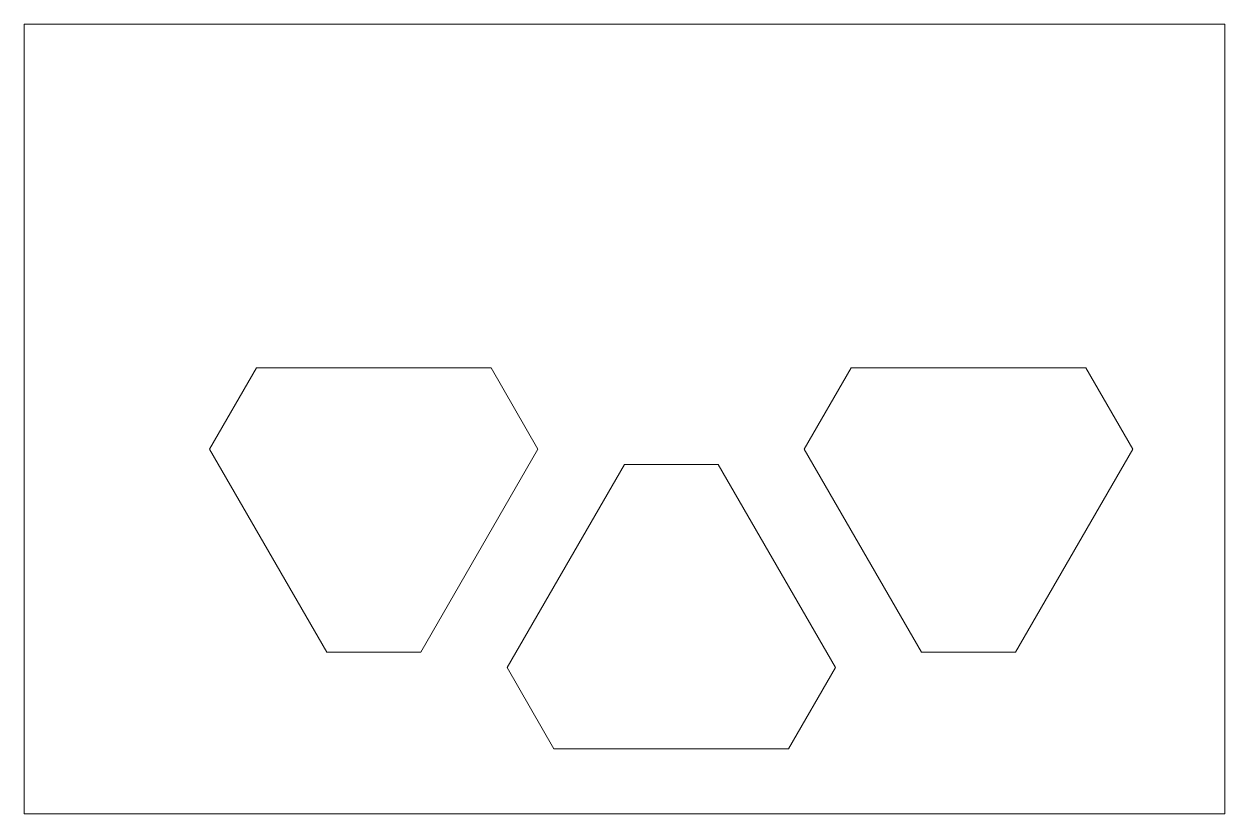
# Model space of a CAD drawing. Header units: inches. Extents: x -2.7 to 1.1, y 3 to 5.5.
import ezdxf

# ---------------------------------------------------------------- set-up
doc = ezdxf.new("R2010")
doc.units = ezdxf.units.IN
doc.header["$MEASUREMENT"] = 0
doc.layers.add('#Layer 1', color=7, linetype='Continuous')
doc.layers.add('Layer 1', color=7, linetype='Continuous')

msp = doc.modelspace()

# ---------------------------------------------------------------- linework, layer by layer
at = {"layer": '#Layer 1', "color": 1, "lineweight": 9}
for points in [[(-2.1131, 4.1547), (-2.1131, 4.1547), (-1.7419, 3.5118), (-1.7419, 3.5118), (-1.7419, 3.5118), (-1.7419, 3.5118), (-1.4449, 3.5118), (-1.4449, 3.5118), (-1.4449, 3.5118), (-1.4449, 3.5118), (-1.0737, 4.1547), (-1.0737, 4.1547), (-1.0737, 4.1547), (-1.0737, 4.1547), (-1.2222, 4.4119), (-1.2222, 4.4119), (-1.2222, 4.4119), (-1.2222, 4.4119), (-1.9646, 4.412), (-1.9646, 4.412), (-1.9646, 4.412), (-1.9646, 4.412), (-2.1131, 4.1547), (-2.1131, 4.1547)], [(-0.2312, 4.1547), (-0.2312, 4.1547), (0.1401, 3.5118), (0.1401, 3.5118), (0.1401, 3.5118), (0.1401, 3.5118), (0.4371, 3.5118), (0.4371, 3.5118), (0.4371, 3.5118), (0.4371, 3.5118), (0.8083, 4.1547), (0.8083, 4.1547), (0.8083, 4.1547), (0.8083, 4.1547), (0.6598, 4.4119), (0.6598, 4.4119), (0.6598, 4.4119), (0.6598, 4.4119), (-0.0827, 4.412), (-0.0827, 4.412), (-0.0827, 4.412), (-0.0827, 4.412), (-0.2312, 4.1547), (-0.2312, 4.1547)], [(-0.1321, 3.4632), (-0.1321, 3.4632), (-0.5034, 4.1061), (-0.5034, 4.1061), (-0.5034, 4.1061), (-0.5034, 4.1061), (-0.8004, 4.1061), (-0.8004, 4.1061), (-0.8004, 4.1061), (-0.8004, 4.1061), (-1.1716, 3.4632), (-1.1716, 3.4632), (-1.1716, 3.4632), (-1.1716, 3.4632), (-1.0231, 3.206), (-1.0231, 3.206), (-1.0231, 3.206), (-1.0231, 3.206), (-0.2806, 3.206), (-0.2806, 3.206), (-0.2806, 3.206), (-0.2806, 3.206), (-0.1321, 3.4632), (-0.1321, 3.4632)]]:
    msp.add_open_spline(points, degree=3, knots=[0, 0, 0, 0, 0.142857, 0.142857, 0.142857, 0.142857, 0.285714, 0.285714, 0.285714, 0.285714, 0.428571, 0.428571, 0.428571, 0.428571, 0.571429, 0.571429, 0.571429, 0.571429, 0.714286, 0.714286, 0.714286, 0.714286, 1, 1, 1, 1], dxfattribs=at)
at = {"layer": 'Layer 1', "color": 3, "lineweight": 9}
msp.add_lwpolyline([(-2.7, 3), (1.1, 3), (1.1, 5.5), (-2.7, 5.5), (-2.7, 3)], close=True, dxfattribs=at)

doc.saveas('drawing.dxf')
